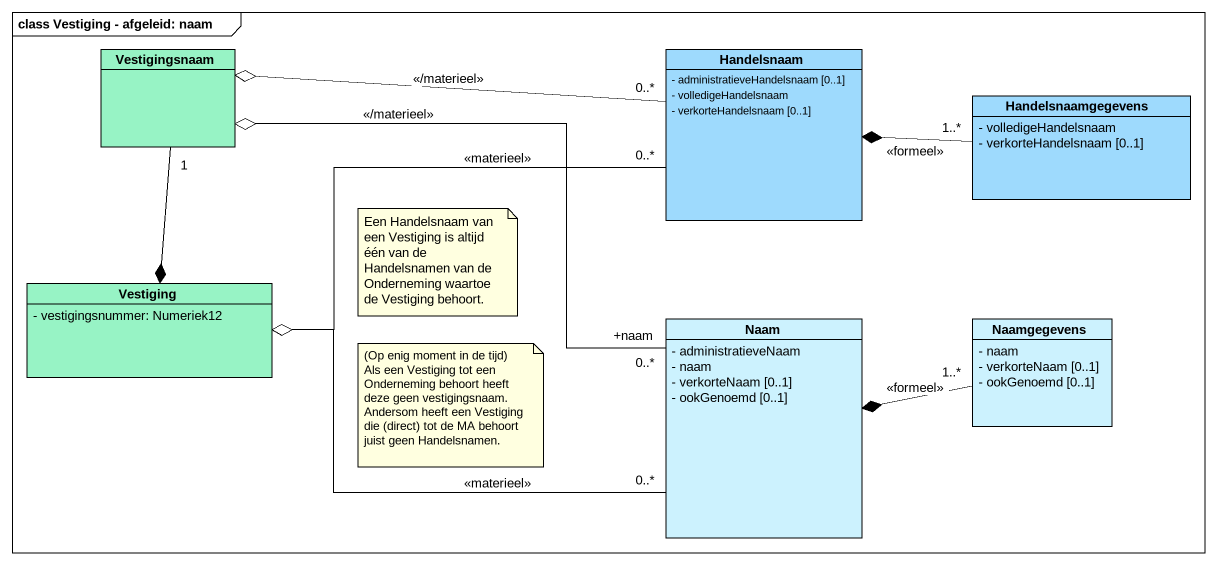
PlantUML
@startuml
mainframe class Vestiging - afgeleid: naam
hide circle
hide empty members
skinparam classAttributeIconSize 0
class Vestigingsnaam #97F3C5
class Handelsnaam #9EDAFD {
  - administratieveHandelsnaam [0..1]
  - volledigeHandelsnaam
  - verkorteHandelsnaam [0..1]
}
class Handelsnaamgegevens #9EDAFD {
  - volledigeHandelsnaam
  - verkorteHandelsnaam [0..1]
}
class Vestiging #97F3C5 {
  - vestigingsnummer: Numeriek12
}
class Naam #CCF2FE {
  - administratieveNaam
  - naam
  - verkorteNaam [0..1]
  - ookGenoemd [0..1]
}
class Naamgegevens #CCF2FE {
  - naam
  - verkorteNaam [0..1]
  - ookGenoemd [0..1]
}
Vestigingsnaam "1" --* Vestiging
Handelsnaam "0..*" -left-o Vestigingsnaam : <</materieel>>
Handelsnaam "0..*" -left-o Vestiging : <<materieel>>
Handelsnaamgegevens "1..*" -left-* Handelsnaam : <<formeel>>
Naam "+naam\n0..*" -left-o Vestigingsnaam : <</materieel>>
Naam "0..*" -left-o Vestiging : <<materieel>>
Naamgegevens "1..*" -left-* Naam : <<formeel>>
note as N1
  Een Handelsnaam van een Vestiging is altijd één van de Handelsnamen van de Onderneming waartoe de Vestiging behoort.
end note
note as N2
  (Op enig moment in de tijd) Als een Vestiging tot een Onderneming behoort heeft deze geen vestigingsnaam. Andersom heeft een Vestiging die (direct) tot de MA behoort juist geen Handelsnamen.
end note
@enduml
